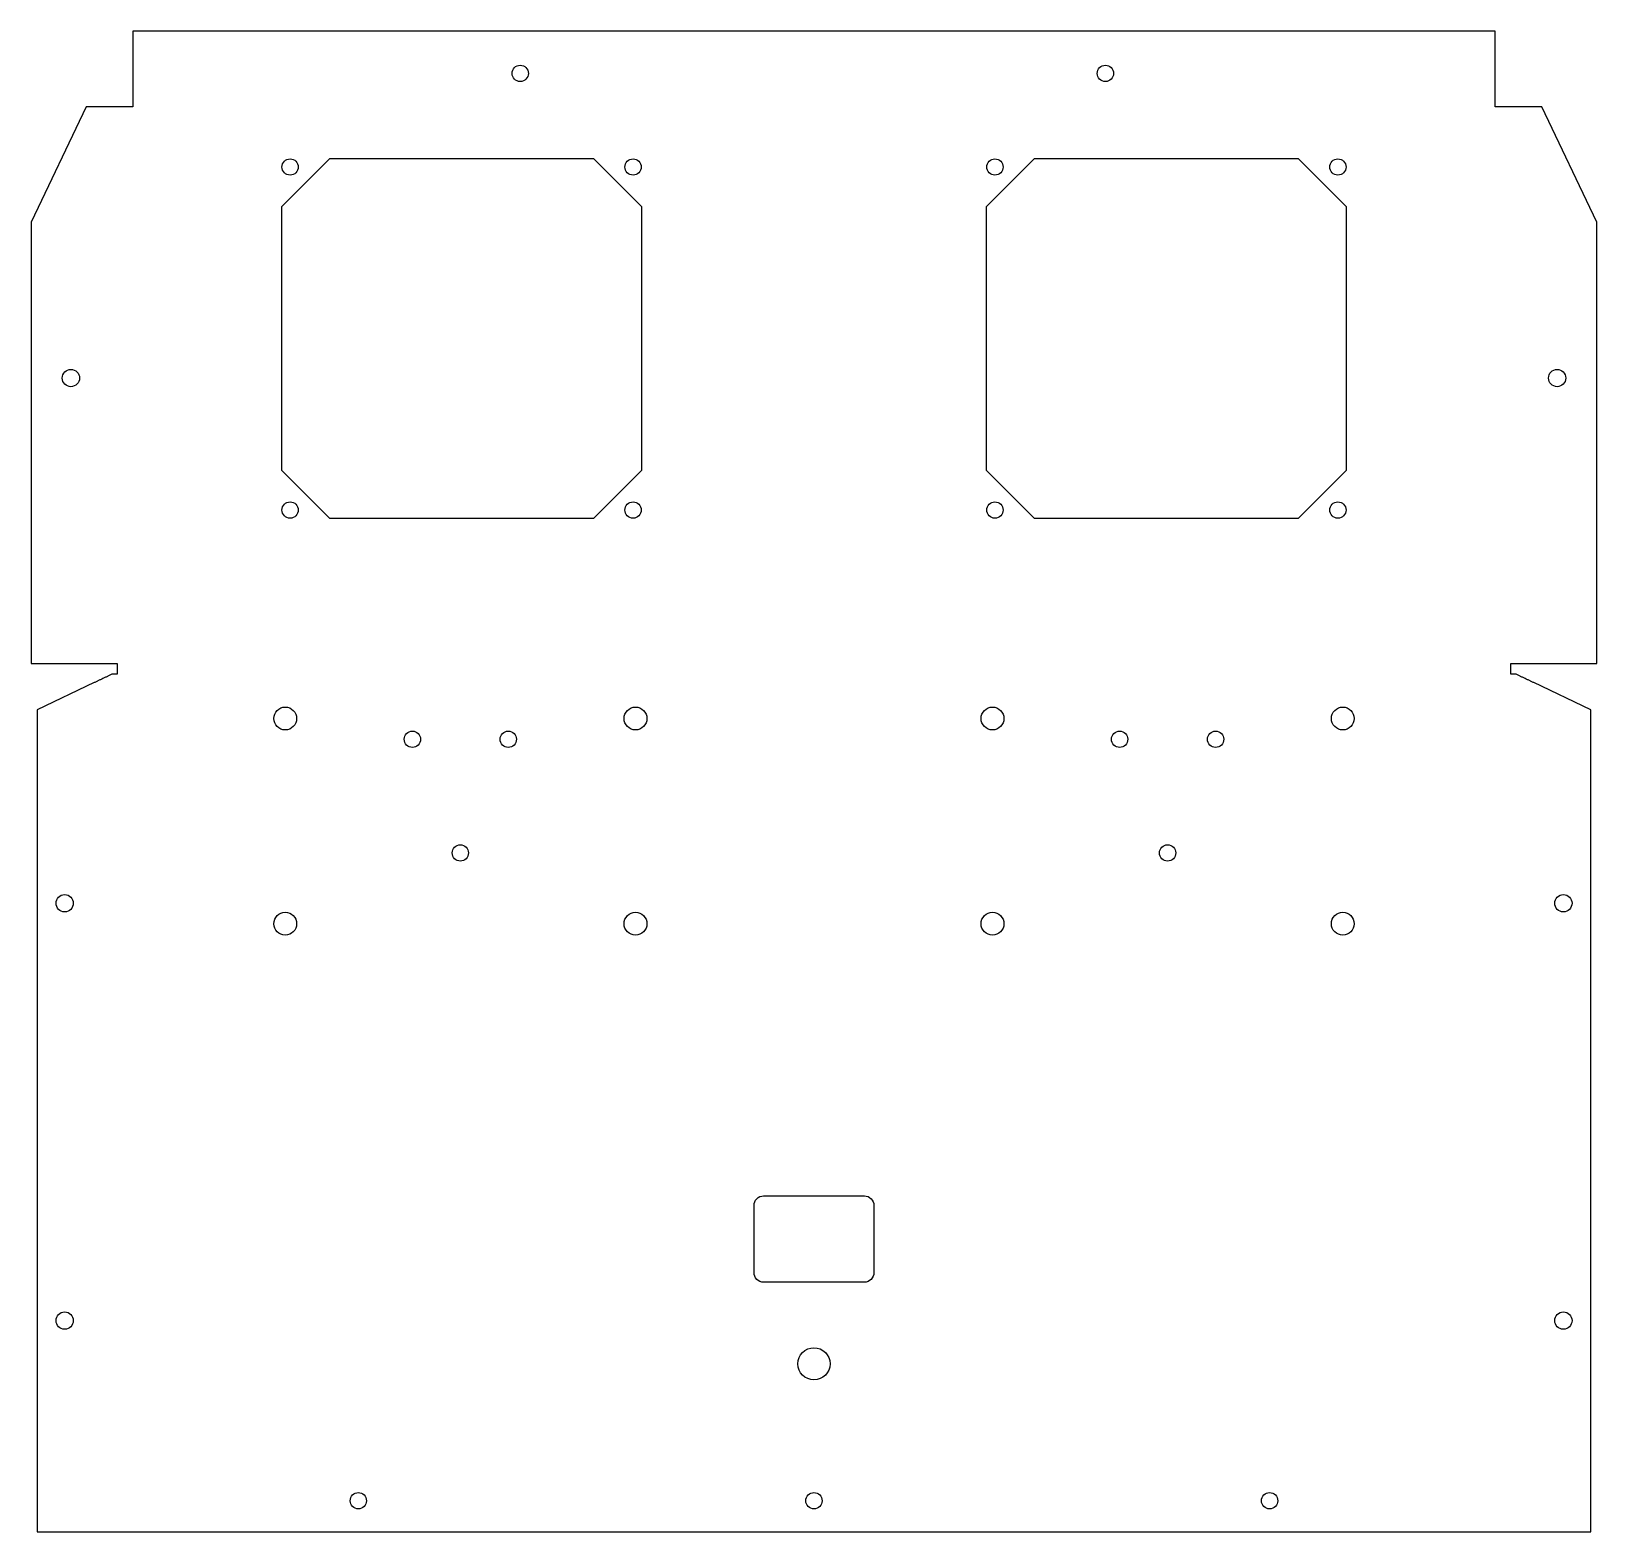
# Model space of a CAD drawing. Header units: millimetres. Extents: x -1 to 325, y 0 to 313.
import ezdxf

# ---------------------------------------------------------------- set-up
doc = ezdxf.new("R2010")
doc.units = ezdxf.units.MM

msp = doc.modelspace()

# ---------------------------------------------------------------- linework, layer by layer
for points in [[(308.35, 178.72), (307.23, 178.72), (307.23, 180.97), (325.12, 180.97), (325.12, 273), (313.65, 296.99), (303.93, 296.99), (303.93, 312.76), (19.93, 312.76), (19.93, 296.99), (10.21, 296.99), (-1.25, 273), (-1.25, 180.97), (16.64, 180.97), (16.64, 178.72), (15.51, 178.72)], [(11.87, 176.98), (0, 171.31), (0, 0), (323.87, 0), (323.87, 171.31), (312, 176.98)]]:
    msp.add_lwpolyline(points)
for points in [[(115.96, 286.22), (125.96, 276.22), (125.96, 221.22), (115.96, 211.22), (60.96, 211.22), (50.96, 221.22), (50.96, 276.22), (60.96, 286.22)], [(262.91, 286.22), (272.91, 276.22), (272.91, 221.22), (262.91, 211.22), (207.91, 211.22), (197.91, 221.22), (197.91, 276.22), (207.91, 286.22)]]:
    msp.add_lwpolyline(points, close=True)
msp.add_lwpolyline([(174.43, 54, -0.414214), (172.43, 52), (151.43, 52, -0.414214), (149.43, 54), (149.43, 68, -0.414214), (151.43, 70), (172.43, 70, -0.414214), (174.43, 68)], format="xyb", close=True)
for centre, radius in [((100.68, 303.99), 1.7), ((222.68, 303.99), 1.7), ((52.71, 284.47), 1.7), ((124.21, 284.47), 1.7), ((199.66, 284.47), 1.7), ((271.16, 284.47), 1.7), ((7, 240.48), 1.8), ((316.87, 240.48), 1.8), ((52.71, 212.97), 1.7), ((124.21, 212.97), 1.7), ((199.66, 212.97), 1.7), ((271.16, 212.97), 1.7), ((51.69, 169.51), 2.38), ((124.72, 169.51), 2.38), ((199.15, 169.51), 2.38), ((272.18, 169.51), 2.38), ((78.2, 165.18), 1.7), ((98.2, 165.18), 1.7), ((225.66, 165.18), 1.7), ((245.66, 165.18), 1.7), ((88.2, 141.48), 1.7), ((235.66, 141.48), 1.7), ((5.7, 131), 1.8), ((318.17, 131), 1.8), ((51.69, 126.73), 2.38), ((124.72, 126.73), 2.38), ((199.15, 126.73), 2.38), ((272.18, 126.73), 2.38), ((5.7, 44), 1.8), ((318.17, 44), 1.8), ((161.93, 35), 3.35), ((66.93, 6.46), 1.7), ((161.93, 6.46), 1.7), ((256.93, 6.46), 1.7)]:
    msp.add_circle(centre, radius)
for points in [[(15.51, 178.72), (15.43, 178.68), (15.34, 178.64), (15.25, 178.6), (15.17, 178.55), (15.08, 178.51), (14.99, 178.47), (14.91, 178.43), (14.82, 178.39), (14.73, 178.35), (14.65, 178.3), (14.56, 178.26), (14.47, 178.22), (14.39, 178.18), (14.3, 178.14), (14.21, 178.1), (14.13, 178.06), (14.04, 178.01), (13.95, 177.97), (13.78, 177.89), (13.61, 177.81), (13.43, 177.72), (13.34, 177.68), (13.26, 177.64), (13.17, 177.6), (13.08, 177.56), (13, 177.52), (12.91, 177.48), (12.82, 177.43), (12.74, 177.39), (12.65, 177.35), (12.56, 177.31), (12.48, 177.27), (12.39, 177.23), (12.3, 177.19), (12.22, 177.14), (12.13, 177.1), (12.04, 177.06), (11.96, 177.02), (11.87, 176.98)], [(312, 176.98), (311.91, 177.02), (311.82, 177.06), (311.74, 177.1), (311.65, 177.14), (311.56, 177.19), (311.48, 177.23), (311.39, 177.27), (311.3, 177.31), (311.22, 177.35), (311.13, 177.39), (311.04, 177.43), (310.96, 177.48), (310.87, 177.52), (310.78, 177.56), (310.7, 177.6), (310.61, 177.64), (310.52, 177.68), (310.44, 177.72), (310.26, 177.81), (310.09, 177.89), (309.92, 177.97), (309.83, 178.01), (309.74, 178.06), (309.66, 178.1), (309.57, 178.14), (309.48, 178.18), (309.4, 178.22), (309.31, 178.26), (309.22, 178.3), (309.13, 178.35), (309.05, 178.39), (308.96, 178.43), (308.87, 178.47), (308.79, 178.51), (308.7, 178.55), (308.61, 178.6), (308.53, 178.64), (308.44, 178.68), (308.35, 178.72)]]:
    msp.add_open_spline(points, degree=3, knots=[0, 0, 0, 0, 0.0420873, 0.0420873, 0.0420873, 0.0841686, 0.0841686, 0.0841686, 0.1263453, 0.1263453, 0.1263453, 0.1686051, 0.1686051, 0.1686051, 0.210817, 0.210817, 0.210817, 0.2529213, 0.2529213, 0.2529213, 0.3374011, 0.3374011, 0.3374011, 0.3795625, 0.3795625, 0.3795625, 0.4216638, 0.4216638, 0.4216638, 0.4638049, 0.4638049, 0.4638049, 0.5058894, 0.5058894, 0.5058894, 0.5480281, 0.5480281, 0.5480281, 0.5901365, 0.5901365, 0.5901365, 0.5901365])

doc.saveas('drawing.dxf')
